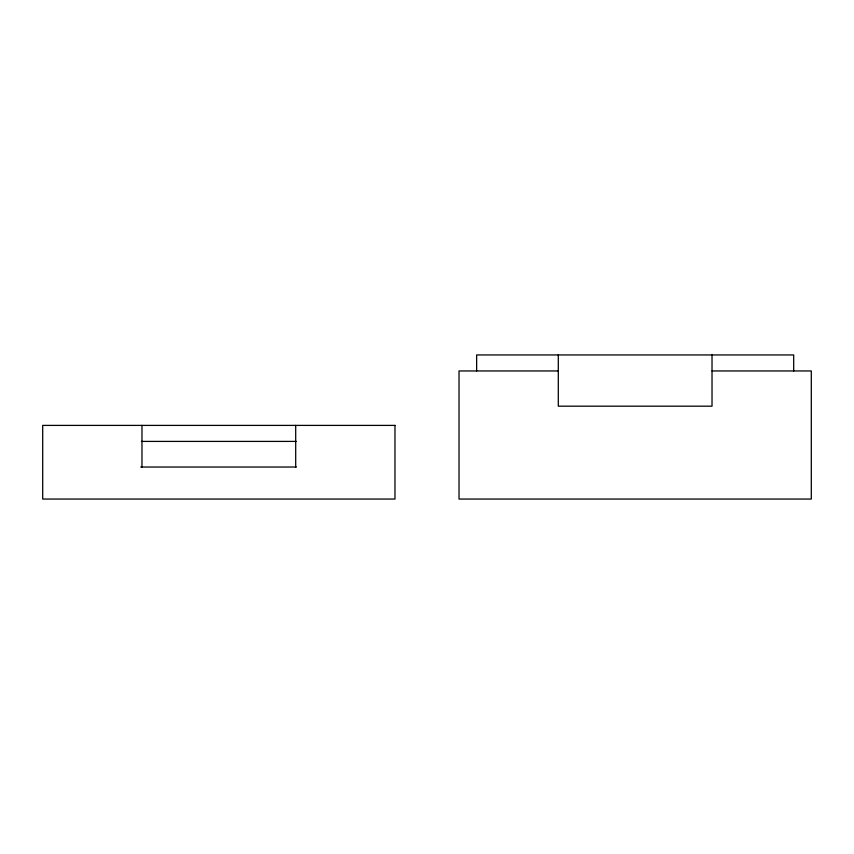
<?xml version="1.0" encoding="UTF-8"?>
<svg xmlns="http://www.w3.org/2000/svg" width="854" height="854" viewBox="0 0 854 854"><rect width="100%" height="100%" fill="white"/><g stroke="black" fill="none" stroke-linecap="round" stroke-linejoin="round"><path stroke-width="1.28" d="M558.302 370.956L459.025 370.956L459.025 499.056L811.3 499.056L811.3 370.956L712.022 370.956M141.444 441.411L296.231 441.411M140.729 467.031L296.37 467.031M793.686 370.956L793.686 354.944L476.639 354.944L476.639 370.956M712.022 354.944L712.022 406.184L558.302 406.184L558.302 354.944M295.697 425.399L295.697 467.031M141.977 425.399L141.977 467.031M394.975 425.399L42.7 425.399L42.7 499.056L394.975 499.056L394.975 425.399"/></g></svg>
